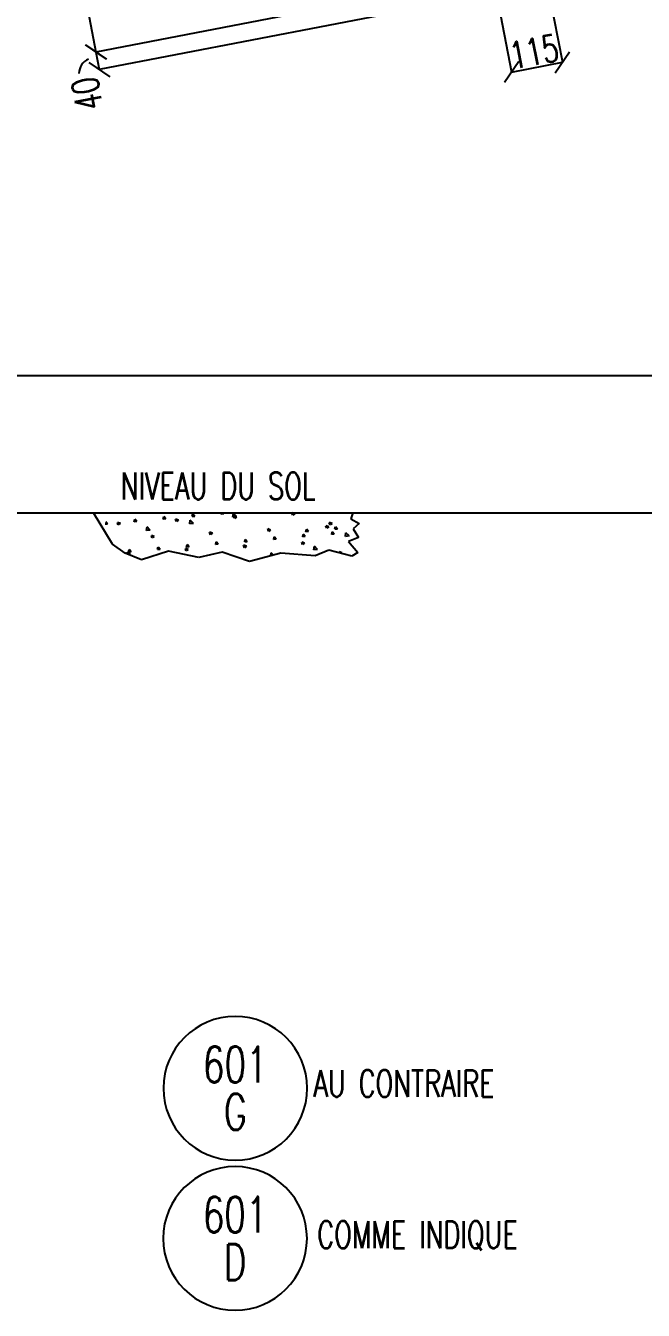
# Model space of a CAD drawing. Extents: x 591592 to 607812, y -3756 to 7724.
# Drawn here: x 603625 to 605000, y 170 to 3030 of the extents above; entities that cross this region are included whole.
import ezdxf
from ezdxf.enums import TextEntityAlignment as Align

# ---------------------------------------------------------------- set-up
doc = ezdxf.new("R2010")
doc.units = 0
doc.header["$LTSCALE"] = 200
doc.header["$MEASUREMENT"] = 0
doc.layers.get('0').update_dxf_attribs({"linetype": 'CONTINUOUS'})
for name, color, linetype in [('BOLLINI_5', 7, 'CONTINUOUS'), ('LS', 7, 'CONTINUOUS'), ('QT_MPR', 7, 'CONTINUOUS'), ('TESTI_A_P', 7, 'CONTINUOUS')]:
    doc.layers.add(name, color=color, linetype=linetype)
doc.styles.add('RQL', font='ROMANS8.SHX', dxfattribs={"width": 0.7})
doc.styles.add('RS', font='ROMANS8.shx', dxfattribs={"width": 0.7})
doc.dimstyles.new('TRATTO', dxfattribs={"dimscale": 0, "dimtxt": 60, "dimasz": 40, "dimexe": 0, "dimexo": 0, "dimgap": 5, "dimtad": 1, "dimrnd": 0.5, "dimdsep": 46, "dimtxsty": 'RS', "dimblk1": 'OBLIQUE', "dimblk2": 'OBLIQUE', "dimsah": 1, "dimcen": 0.09, "dimclrd": 2, "dimclre": 2, "dimclrt": 7, "dimadec": 0, "dimazin": 0, "dimtfac": 1, "dimtix": 1, "dimtmove": 2, "dimatfit": 3, "dimfxl": 1, "dimtolj": 1, "dimtzin": 0, "dimarcsym": 0})

# ---------------------------------------------------------------- blocks, each defined once
blk = doc.blocks.new('_OBLIQUE')
at = {"color": 0, "linetype": 'ByBlock'}
blk.add_line((-0.5, -0.5), (0.5, 0.5), dxfattribs=at)
blk = doc.blocks.new('*D18')
at = {"layer": 'LS', "color": 2, "lineweight": -2, "transparency": 16777216}
for p, q in [((604672.5, 5308.5), (605582.1, 5308.5)), ((605582.1, 5308.5), (605582.1, 2251.1)), ((602316.4, 2251.1), (605582.1, 2251.1))]:
    blk.add_line(p, q, dxfattribs=at)
at = {"layer": 'LS', "color": 2, "lineweight": -2, "transparency": 16777216, "xscale": 40, "yscale": 40, "zscale": 40}
for p, rotation in [((605582.1, 5308.5), 90), ((605582.1, 2251.1), 270)]:
    blk.add_blockref('_OBLIQUE', p, dxfattribs=dict(at, rotation=rotation))
at = {"layer": 'LS', "color": 7, "transparency": 16777216, "insert": (605547.1, 3779.8), "char_height": 60, "attachment_point": 5, "rotation": 90, "style": 'RS'}
blk.add_mtext('\\A1;3000', dxfattribs=at)
blk = doc.blocks.new('*D23')
at = {"layer": 'LS', "color": 2, "lineweight": -2, "transparency": 16777216}
for p, q in [((602316.4, 2251.1), (605582.1, 2251.1)), ((605582.1, 2251.1), (605582.1, 1945.4)), ((603370.8, 1945.4), (605582.1, 1945.4))]:
    blk.add_line(p, q, dxfattribs=at)
at = {"layer": 'LS', "color": 2, "lineweight": -2, "transparency": 16777216, "xscale": 40, "yscale": 40, "zscale": 40}
for p, rotation in [((605582.1, 2251.1), 90), ((605582.1, 1945.4), 270)]:
    blk.add_blockref('_OBLIQUE', p, dxfattribs=dict(at, rotation=rotation))
at = {"layer": 'LS', "color": 7, "transparency": 16777216, "insert": (605547.1, 2098.2), "char_height": 60, "attachment_point": 5, "rotation": 90, "style": 'RS'}
blk.add_mtext('\\A1;300', dxfattribs=at)
blk = doc.blocks.new('*D25')
at = {"layer": 'LS', "color": 2, "lineweight": -2, "transparency": 16777216}
for p, q in [((604890.2, 3779.8), (605282.1, 3779.8)), ((605282.1, 3779.8), (605282.1, 2251.1)), ((602316.4, 2251.1), (605282.1, 2251.1))]:
    blk.add_line(p, q, dxfattribs=at)
at = {"layer": 'LS', "color": 2, "lineweight": -2, "transparency": 16777216, "xscale": 40, "yscale": 40, "zscale": 40}
for p, rotation in [((605282.1, 3779.8), 90), ((605282.1, 2251.1), 270)]:
    blk.add_blockref('_OBLIQUE', p, dxfattribs=dict(at, rotation=rotation))
at = {"layer": 'LS', "color": 7, "transparency": 16777216, "insert": (605247.1, 3015.4), "char_height": 60, "attachment_point": 5, "rotation": 90, "style": 'RS'}
blk.add_mtext('\\A1;1500', dxfattribs=at)
blk = doc.blocks.new('*D75')
at = {"layer": 'QT_MPR', "color": 2, "lineweight": -2, "transparency": 16777216}
for p, q in [((604682, 3450.7), (603724.7, 3266.1)), ((603724.7, 3266.1), (603781.5, 2971.5)), ((604738.8, 3156.2), (603781.5, 2971.5))]:
    blk.add_line(p, q, dxfattribs=at)
at = {"layer": 'QT_MPR', "color": 2, "lineweight": -2, "transparency": 16777216, "xscale": 40, "yscale": 40, "zscale": 40}
for p, rotation in [((603724.7, 3266.1), 100.9154326102485), ((603781.5, 2971.5), 280.9154326102484)]:
    blk.add_blockref('_OBLIQUE', p, dxfattribs=dict(at, rotation=rotation))
at = {"layer": 'QT_MPR', "color": 7, "transparency": 16777216, "insert": (603796.2, 3131.4), "char_height": 60, "attachment_point": 5, "rotation": 100.9154, "style": 'RS'}
blk.add_mtext('\\A1;75x4', dxfattribs=at)
blk = doc.blocks.new('*D76')
at = {"layer": 'QT_MPR', "color": 2, "lineweight": -2, "transparency": 16777216}
for p, q in [((604682, 3450.7), (603724.7, 3266.1)), ((603724.7, 3266.1), (603781.5, 2971.5)), ((604738.8, 3156.2), (603781.5, 2971.5))]:
    blk.add_line(p, q, dxfattribs=at)
at = {"layer": 'QT_MPR', "color": 2, "lineweight": -2, "transparency": 16777216, "xscale": 40, "yscale": 40, "zscale": 40}
for p, rotation in [((603724.7, 3266.1), 100.9154326102485), ((603781.5, 2971.5), 280.9154326102484)]:
    blk.add_blockref('_OBLIQUE', p, dxfattribs=dict(at, rotation=rotation))
at = {"layer": 'QT_MPR', "color": 7, "transparency": 16777216, "insert": (603718.7, 3112.2), "char_height": 60, "attachment_point": 5, "rotation": 100.9154, "style": 'RS'}
blk.add_mtext('\\A1;300', dxfattribs=at)
blk = doc.blocks.new('*D77')
at = {"layer": 'QT_MPR', "color": 2, "lineweight": -2, "transparency": 16777216}
for p, q in [((604738.8, 3156.2), (603781.5, 2971.5)), ((604672.7, 3102.9), (603789, 2932.5)), ((603781.5, 2971.5), (603789, 2932.5))]:
    blk.add_line(p, q, dxfattribs=at)
at = {"layer": 'QT_MPR', "color": 2, "lineweight": -2, "transparency": 16777216, "xscale": 40, "yscale": 40, "zscale": 40}
for p, rotation in [((603781.5, 2971.5), 100.9154326102485), ((603789, 2932.5), 280.9154326102484)]:
    blk.add_blockref('_OBLIQUE', p, dxfattribs=dict(at, rotation=rotation))
at = {"layer": 'QT_MPR', "color": 7, "transparency": 16777216, "insert": (603761.8, 2878.6), "char_height": 60, "attachment_point": 5, "rotation": 100.9154, "style": 'RS'}
blk.add_mtext('\\A1;40', dxfattribs=at)
blk = doc.blocks.new('YYY')
blk.add_circle((0, 0), 8)
at = {"color": 3, "style": 'RQL', "width": 0.7}
for tag, p in [('POS3', (0, 0.65)), ('POS2', (0, -4.63))]:
    blk.add_attdef(tag, text='', height=4, dxfattribs=at).set_placement(p, align=Align.CENTER)
at = {"style": 'RQL', "width": 0.7, "flags": 1}
blk.add_attdef('TIPO', text='', height=3, dxfattribs=at).set_placement((0, 0), align=Align.MIDDLE_CENTER)
blk = doc.blocks.new('*D173')
at = {"layer": 'LS', "color": 2, "lineweight": -2, "transparency": 16777216}
for p, q in [((604763.9, 3237.4), (604819.6, 2948.7)), ((604672.7, 3102.9), (604706.6, 2927)), ((604706.6, 2927), (604819.6, 2948.7))]:
    blk.add_line(p, q, dxfattribs=at)
at = {"layer": 'LS', "color": 2, "lineweight": -2, "transparency": 16777216, "xscale": 40, "yscale": 40, "zscale": 40}
for p, rotation in [((604706.6, 2927), 190.915432614), ((604819.6, 2948.7), 10.91543261400001)]:
    blk.add_blockref('_OBLIQUE', p, dxfattribs=dict(at, rotation=rotation))
at = {"layer": 'LS', "color": 7, "transparency": 16777216, "insert": (604756.5, 2972.2), "char_height": 60, "attachment_point": 5, "rotation": 10.9154, "style": 'RS'}
blk.add_mtext('\\A1;115', dxfattribs=at)

msp = doc.modelspace()

# ---------------------------------------------------------------- linework, layer by layer
at = {"layer": 'LS', "color": 3}
for p, q in [((603776.014, 1945.377), (604353.142, 1945.377)), ((603818.544, 1875.41), (603776.014, 1945.377)), ((604060.576, 1942.612), (604061.086, 1945.377)), ((604065.957, 1943.14), (604064.08, 1945.377)), ((604219.497, 1940.241), (604217.774, 1945.377)), ((604223.976, 1943.318), (604218.612, 1945.377)), ((604353.142, 1945.377), (604348.711, 1932.092)), ((603807.744, 1920.549), (603802.364, 1920.079)), ((603807.744, 1920.549), (603803.405, 1925.72)), ((603831.472, 1918.617), (603829.648, 1924.056)), ((603835.951, 1921.694), (603829.65, 1924.113)), ((603835.951, 1921.694), (603831.474, 1918.674)), ((603866.915, 1925.669), (603867.956, 1931.31)), ((603872.297, 1926.197), (603866.918, 1925.726)), ((603872.297, 1926.197), (603867.958, 1931.368)), ((603931.469, 1931.317), (603932.51, 1936.958)), ((603936.85, 1931.845), (603931.471, 1931.374)), ((603936.85, 1931.845), (603932.512, 1937.016)), ((603960.814, 1925.825), (603958.989, 1931.264)), ((603965.293, 1928.902), (603958.991, 1931.321)), ((603965.293, 1928.902), (603960.816, 1925.882)), ((603990.556, 1920.723), (603991.55, 1929.27)), ((603998.561, 1922.012), (603990.557, 1920.771)), ((603998.561, 1922.012), (603991.551, 1929.318)), ((603996.022, 1936.964), (603997.063, 1942.606)), ((604001.404, 1937.492), (603996.024, 1937.022)), ((604001.404, 1937.492), (603997.065, 1942.663)), ((604065.957, 1943.14), (604060.578, 1942.669)), ((604086.607, 1935.62), (604087.602, 1944.167)), ((604094.613, 1936.909), (604086.609, 1935.668)), ((604094.613, 1936.909), (604087.603, 1944.215)), ((604090.156, 1933.033), (604088.331, 1938.472)), ((604094.635, 1936.11), (604088.333, 1938.529)), ((604094.635, 1936.11), (604090.158, 1933.09)), ((604223.976, 1943.318), (604219.499, 1940.298)), ((604295.117, 1911.213), (604293.293, 1916.652)), ((604299.596, 1914.29), (604293.295, 1916.709)), ((604302.5, 1918.421), (604300.675, 1923.86)), ((604306.978, 1921.498), (604300.677, 1923.917)), ((604306.978, 1921.498), (604302.502, 1918.478)), ((604348.711, 1932.092), (604367.318, 1921.464)), ((604367.318, 1921.464), (604354.028, 1909.951)), ((603894.504, 1905.826), (603895.498, 1914.374)), ((603902.51, 1907.116), (603894.505, 1905.874)), ((603902.51, 1907.115), (603895.5, 1914.421)), ((603907.093, 1889.589), (603905.268, 1895.028)), ((603911.571, 1892.666), (603905.27, 1895.085)), ((603911.571, 1892.666), (603907.094, 1889.647)), ((604036.434, 1896.797), (604034.609, 1902.236)), ((604040.913, 1899.874), (604034.611, 1902.293)), ((604040.913, 1899.874), (604036.436, 1896.855)), ((604165.776, 1904.005), (604163.951, 1909.444)), ((604170.255, 1907.082), (604163.953, 1909.501)), ((604170.255, 1907.082), (604165.778, 1904.062)), ((604177.195, 1886.21), (604178.236, 1891.852)), ((604182.576, 1886.738), (604178.238, 1891.909)), ((604241.748, 1891.858), (604242.789, 1897.499)), ((604247.13, 1892.386), (604241.75, 1891.915)), ((604247.13, 1892.386), (604242.791, 1897.557)), ((604248.896, 1903.153), (604249.936, 1908.795)), ((604254.277, 1903.681), (604248.898, 1903.211)), ((604254.277, 1903.681), (604249.938, 1908.852)), ((604299.596, 1914.29), (604295.119, 1911.27)), ((604306.302, 1897.506), (604307.342, 1903.147)), ((604311.683, 1898.034), (604306.304, 1897.563)), ((604311.683, 1898.034), (604307.344, 1903.204)), ((604313.449, 1908.801), (604314.49, 1914.443)), ((604318.831, 1909.329), (604313.451, 1908.858)), ((604318.831, 1909.329), (604314.492, 1914.5)), ((604336.922, 1892.64), (604337.917, 1901.187)), ((604344.928, 1893.928), (604336.924, 1892.687)), ((604344.928, 1893.928), (604337.918, 1901.234)), ((604365.546, 1890.466), (604343.395, 1881.61)), ((604354.028, 1909.951), (604365.546, 1890.466)), ((603846.897, 1855.926), (603818.544, 1875.41)), ((603854.428, 1857.971), (603855.469, 1863.613)), ((603859.809, 1858.5), (603855.471, 1863.671)), ((603943.476, 1860.354), (603883.225, 1840.87)), ((603918.981, 1863.619), (603920.022, 1869.261)), ((603924.363, 1864.147), (603918.983, 1863.677)), ((603924.363, 1864.147), (603920.024, 1869.318)), ((604010.815, 1846.183), (603943.476, 1860.354)), ((603982.713, 1860.562), (603980.888, 1866)), ((603987.191, 1863.638), (603980.89, 1866.057)), ((603987.191, 1863.638), (603982.714, 1860.619)), ((603983.535, 1869.267), (603984.575, 1874.908)), ((603988.916, 1869.795), (603983.537, 1869.324)), ((603988.916, 1869.795), (603984.577, 1874.966)), ((604048.088, 1874.915), (604049.129, 1880.556)), ((604053.47, 1875.443), (604048.09, 1874.972)), ((604053.47, 1875.443), (604049.131, 1880.614)), ((604112.054, 1867.77), (604110.229, 1873.208)), ((604116.533, 1870.846), (604110.231, 1873.265)), ((604116.533, 1870.846), (604112.056, 1867.827)), ((604112.642, 1880.562), (604113.682, 1886.204)), ((604118.023, 1881.091), (604112.644, 1880.62)), ((604118.023, 1881.09), (604113.684, 1886.261)), ((604182.576, 1886.738), (604177.197, 1886.268)), ((604241.396, 1874.978), (604239.571, 1880.416)), ((604245.875, 1878.054), (604239.573, 1880.473)), ((604245.875, 1878.054), (604241.398, 1875.035)), ((604266.779, 1862.846), (604267.773, 1871.393)), ((604274.784, 1864.135), (604266.78, 1862.894)), ((604274.784, 1864.135), (604267.774, 1871.441)), ((604299.532, 1862.575), (604269.539, 1849.726)), ((604351.37, 1848.84), (604299.532, 1862.575)), ((604343.395, 1881.61), (604364.66, 1856.811)), ((603883.225, 1840.87), (603846.897, 1855.926)), ((603853.371, 1853.354), (603851.546, 1858.792)), ((603857.85, 1856.431), (603851.548, 1858.85)), ((603857.85, 1856.431), (603853.373, 1853.411)), ((603859.809, 1858.5), (603854.43, 1858.029)), ((604062.206, 1857.697), (604010.815, 1846.183)), ((604123.342, 1837.327), (604062.206, 1857.697)), ((604193.34, 1855.926), (604123.342, 1837.327)), ((604170.963, 1849.98), (604171.721, 1856.497)), ((604176.587, 1851.474), (604171.723, 1856.544)), ((604269.539, 1849.726), (604193.34, 1855.926)), ((604323.356, 1856.262), (604322.573, 1858.596)), ((604328.877, 1856.234), (604322.575, 1858.653)), ((604328.877, 1856.234), (604327.35, 1855.204)), ((604364.66, 1856.811), (604351.37, 1848.84))]:
    msp.add_line(p, q, dxfattribs=at)
at = {"layer": 'LS', "color": 6}
msp.add_arc((603779.92, 2922.767), 36.209, 114.602317, 177.981884, dxfattribs=at)

# ---------------------------------------------------------------- block references
at = {"layer": 'BOLLINI_5'}
ref = msp.add_blockref('YYY', (604091.68, 664.059), dxfattribs=dict(at, xscale=-19.99970832477619, yscale=19.99970832471798, zscale=19.99970832474173))
ref.add_attrib('POS3', '601', dxfattribs={"layer": '0', "color": 3, "height": 79.9988, "style": 'RQL', "width": 0.7}).set_placement((604091.68, 676.999), align=Align.CENTER)
ref.add_attrib('POS2', 'G', dxfattribs={"layer": '0', "color": 3, "height": 79.999, "style": 'RQL', "width": 0.7}).set_placement((604091.68, 571.452), align=Align.CENTER)
ref = msp.add_blockref('YYY', (604091.332, 329.651), dxfattribs=dict(at, xscale=-19.99970832477619, yscale=19.99970832471798, zscale=19.99970832474173))
ref.add_attrib('POS3', '601', dxfattribs={"layer": '0', "color": 3, "height": 79.9988, "style": 'RQL', "width": 0.7}).set_placement((604091.332, 342.59), align=Align.CENTER)
ref.add_attrib('POS2', 'D', dxfattribs={"layer": '0', "color": 3, "height": 79.999, "style": 'RQL', "width": 0.7}).set_placement((604091.332, 237.043), align=Align.CENTER)

# ---------------------------------------------------------------- texts
at = {"layer": 'LS', "color": 7, "style": 'RS', "width": 0.7}
msp.add_text('NIVEAU DU SOL', height=60, dxfattribs=at).set_placement((603836.766, 1975.299))
at = {"layer": 'TESTI_A_P', "style": 'RS', "width": 0.7}
for s, p in [('AU CONTRAIRE', (604265.289, 644.754)), ('COMME INDIQUE', (604274.02, 308.354))]:
    msp.add_text(s, height=60, dxfattribs=at).set_placement(p)

# ---------------------------------------------------------------- dimensions: what is measured, and where the dimension line sits
at = {"layer": 'LS'}
for base, p1, picture, middle in [((605582.103, 2251.077), (604672.506, 5308.467), '*D18', (605547.103, 3779.772)), ((605282.098, 2251.077), (604890.153, 3779.772), '*D25', (605247.098, 3015.425))]:
    dim = msp.add_linear_dim(base=base, p1=p1, p2=(602316.371, 2251.077), angle=90, dimstyle='TRATTO', override={"dimscale": 1, "dimlfac": 0.981228}, dxfattribs=at)
    dim.commit()
    dim.dimension.update_dxf_attribs({"geometry": picture, "text_midpoint": middle})
for base, p1, p2, angle, text, picture, middle in [((604819.569, 2948.744), (604672.709, 3102.908), (604763.905, 3237.386), 10.915433, '115', '*D173', (604756.477, 2972.222)), ((605582.103, 1945.377), (602316.371, 2251.077), (603370.845, 1945.377), 90, '300', '*D23', (605547.103, 2098.227))]:
    dim = msp.add_linear_dim(base=base, p1=p1, p2=p2, angle=angle, text=text, dimstyle='TRATTO', override={"dimscale": 1}, dxfattribs=at)
    dim.commit()
    dim.dimension.update_dxf_attribs({"geometry": picture, "text_midpoint": middle})
at = {"layer": 'QT_MPR'}
for base, p1, p2, text, picture, middle in [((603781.46, 2971.541), (604682.022, 3450.741), (604738.83, 3156.169), '300', '*D76', (603718.69, 3112.2)), ((603781.46, 2971.541), (604682.022, 3450.741), (604738.83, 3156.169), '75x4', '*D75', (603796.172, 3131.35)), ((603788.992, 2932.484), (604738.83, 3156.169), (604672.709, 3102.908), '40', '*D77', (603761.842, 2878.565))]:
    dim = msp.add_linear_dim(base=base, p1=p1, p2=p2, angle=100.915433, text=text, dimstyle='TRATTO', override={"dimscale": 1}, dxfattribs=at)
    dim.commit()
    dim.dimension.update_dxf_attribs({"geometry": picture, "text_midpoint": middle, "dimtype": 128})

doc.saveas('drawing.dxf')
